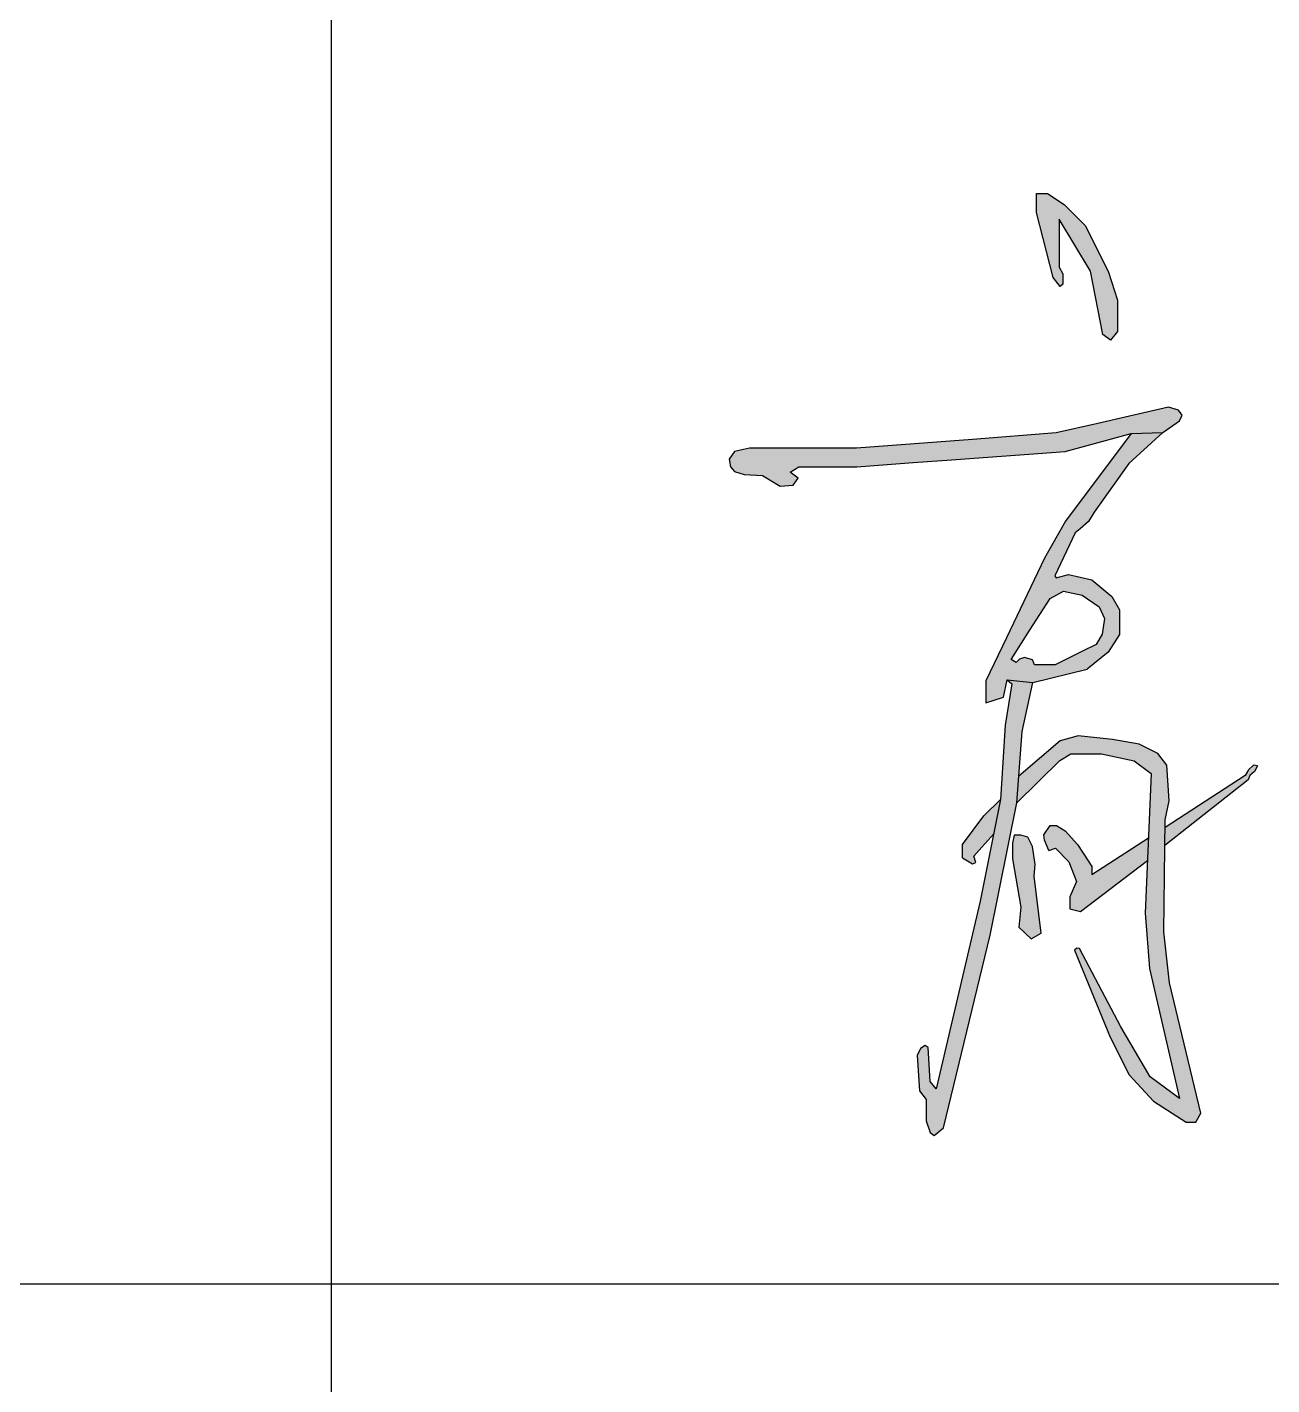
# Model space of a CAD drawing. Extents: x 1162612 to 1711260, y -157368 to 197905.
# Drawn here: x 1660913 to 1661856, y 130416 to 131445 of the extents above; entities that cross this region are included whole.
import ezdxf

# ---------------------------------------------------------------- set-up
doc = ezdxf.new("R2010")
doc.units = 0
doc.header["$LTSCALE"] = 1000
doc.header["$MEASUREMENT"] = 0
doc.layers.get('0').update_dxf_attribs({"linetype": 'CONTINUOUS'})
doc.layers.add('PUB_TITLE', color=4, linetype='CONTINUOUS')

msp = doc.modelspace()

# ---------------------------------------------------------------- hatches: boundary and pattern name
h = msp.add_hatch(color=256)
h.paths.add_polyline_path([(1661698.3, 131310.4), (1661685.7, 131318.7), (1661677.2, 131318.7), (1661677.2, 131304.4), (1661690, 131255.3), (1661695.1, 131248.3), (1661697.2, 131250.1), (1661697.2, 131252.9), (1661697.2, 131258), (1661694.5, 131262.9), (1661694.5, 131273.3), (1661694.5, 131299.3), (1661718.2, 131260), (1661727.5, 131212.1), (1661733.3, 131207.6), (1661738.7, 131214.3), (1661738.7, 131238), (1661731.8, 131259.1), (1661714.3, 131294.2)])
h.paths.add_polyline_path([(1661749, 131136.9), (1661772.9, 131137.8), (1661785.6, 131146.7), (1661787.6, 131151), (1661784.9, 131154.7), (1661777.3, 131156.9), (1661747.6, 131150.1), (1661723.7, 131144.7), (1661692.2, 131137.5), (1661628.9, 131132.6), (1661541, 131125.8), (1661460, 131125.8), (1661448.7, 131123.4), (1661444.5, 131117.7), (1661445.5, 131111.9), (1661448.6, 131108.2), (1661455.8, 131105.9), (1661469.7, 131105.2), (1661483.2, 131097.1), (1661492.9, 131097.8), (1661496.7, 131103.1), (1661490.8, 131107.8), (1661497.2, 131111.9), (1661541.2, 131111.9), (1661584, 131115), (1661612.9, 131117), (1661699.1, 131123.3)])
h.paths.add_polyline_path([(1661706.6, 131061.7), (1661710.4, 131064.9), (1661716.7, 131070.3), (1661720.9, 131077.5), (1661747.3, 131114.4), (1661772.9, 131137.8), (1661749, 131136.9), (1661699.3, 131070.6), (1661683.3, 131042.6), (1661654.6, 130982.2), (1661639, 130949.6), (1661639, 130933.1), (1661652.4, 130937.2), (1661655.2, 130950.5), (1661674.6, 130948.3), (1661715.6, 130958.4), (1661731.5, 130971.4), (1661740.2, 130984.9), (1661740.2, 131003.5), (1661734.4, 131013.6), (1661719.1, 131026.3), (1661701.6, 131030.2), (1661692.3, 131027.6), (1661691.1, 131029.2)])
h.paths.add_polyline_path([(1661697.7, 131017.7), (1661711.9, 131014.6), (1661724.7, 131005.7), (1661728.8, 130997), (1661727.1, 130985.1), (1661722.4, 130977.2), (1661712.2, 130972.1), (1661701.5, 130966.8), (1661691.4, 130961.7), (1661675.8, 130961.7), (1661674.3, 130965.5), (1661668.1, 130967.3), (1661664.4, 130966), (1661661.8, 130963.6), (1661658.1, 130965.9), (1661672.1, 130987.7), (1661687.6, 131012)], flags=16)
h.paths.add_polyline_path([(1661666.5, 130911.3), (1661674.6, 130948.3), (1661655.2, 130950.5), (1661658.6, 130947.3), (1661653.5, 130916.1), (1661650.1, 130859.8), (1661634.6, 130782.7), (1661601.3, 130640.6), (1661596.8, 130646.1), (1661595.3, 130671.9), (1661592.9, 130673.5), (1661589.5, 130671.1), (1661586.9, 130665.9), (1661588.7, 130639.2), (1661593.7, 130632.6), (1661593.7, 130616.3), (1661596.7, 130607.6), (1661599.9, 130605.4), (1661606.8, 130611), (1661642.2, 130757), (1661662.5, 130857.4)])
h.paths.add_polyline_path([(1661755, 130901.6), (1661734.9, 130905.3), (1661708.8, 130908), (1661695.1, 130904.3), (1661664, 130877.6), (1661662.5, 130857.4), (1661695, 130889.4), (1661703.2, 130894.3), (1661726.5, 130894.3), (1661751.3, 130889), (1661764.2, 130879.6), (1661759.5, 130773.8), (1661762.8, 130731.7), (1661785.7, 130633.4), (1661763.4, 130649.7), (1661741.1, 130687.6), (1661709.8, 130747), (1661707.8, 130747.2), (1661706.1, 130745.6), (1661733, 130679.8), (1661747.5, 130651.3), (1661765.9, 130631.4), (1661790.7, 130615.3), (1661797.9, 130615.3), (1661801.7, 130622.3), (1661778, 130720.9), (1661773.7, 130759.5), (1661774.8, 130844.4), (1661777.8, 130858.9), (1661775.9, 130885.7), (1661769.1, 130894.7)])
h.paths.add_polyline_path([(1661650.1, 130859.8), (1661637.5, 130847.4), (1661621.3, 130825.6), (1661621.3, 130815.6), (1661628.7, 130811), (1661631.4, 130812.2), (1661629.9, 130817), (1661635.9, 130823.8), (1661644.9, 130833.9)], flags=17)
h.paths.add_polyline_path([(1661761.3, 130813.6), (1661762, 130830.7), (1661719.1, 130802.9), (1661719.1, 130809.1), (1661716.3, 130813.4), (1661708.3, 130825.8), (1661698.9, 130836.1), (1661692.5, 130840), (1661687.6, 130840), (1661682.9, 130833), (1661683.4, 130828.9), (1661686.6, 130821.2), (1661691.7, 130822.9), (1661701.9, 130812.6), (1661707.5, 130797.7), (1661702.5, 130786.1), (1661702.5, 130777.1), (1661710.6, 130774.9)], flags=17)
h.paths.add_polyline_path([(1661675.5, 130801.8), (1661676.2, 130810.6), (1661674.2, 130824.1), (1661670.8, 130831.4), (1661665.4, 130832.9), (1661660.3, 130832.9), (1661659.2, 130826.7), (1661659.2, 130814.9), (1661665.4, 130778.2), (1661664, 130763), (1661673.2, 130754.2), (1661680.9, 130758.5)])
h.paths.add_polyline_path([(1661837.7, 130874.6), (1661838.8, 130878), (1661842.3, 130881.1), (1661844.7, 130885.3), (1661841.5, 130885.7), (1661837.8, 130882.3), (1661835.2, 130878), (1661774.7, 130838.5), (1661774.6, 130824.9)])
for color, points in [(250, [(1661698.3, 131310.4), (1661685.7, 131318.7), (1661677.2, 131318.7), (1661677.2, 131304.4), (1661690, 131255.3), (1661695.1, 131248.3), (1661697.2, 131250.1), (1661697.2, 131252.9), (1661697.2, 131258), (1661694.5, 131262.9), (1661694.5, 131273.3), (1661694.5, 131299.3), (1661718.2, 131260), (1661727.5, 131212.1), (1661733.3, 131207.6), (1661738.7, 131214.3), (1661738.7, 131238), (1661731.8, 131259.1), (1661714.3, 131294.2)]), (256, [(1661444.5, 131117.7), (1661445.5, 131111.9), (1661448.6, 131108.2), (1661455.8, 131105.9), (1661469.7, 131105.2), (1661483.2, 131097.1), (1661492.9, 131097.8), (1661496.7, 131103.1), (1661490.8, 131107.8), (1661497.2, 131111.9), (1661541.2, 131111.9), (1661584, 131115), (1661612.9, 131117), (1661699.1, 131123.3), (1661749, 131136.9), (1661772.9, 131137.8), (1661785.6, 131146.7), (1661787.6, 131151), (1661784.9, 131154.7), (1661777.3, 131156.9), (1661747.6, 131150.1), (1661723.7, 131144.7), (1661692.2, 131137.5), (1661628.9, 131132.6), (1661541, 131125.8), (1661460, 131125.8), (1661448.7, 131123.4)]), (256, [(1661774.7, 130838.5), (1661774.6, 130824.9), (1661837.7, 130874.6), (1661838.8, 130878), (1661842.3, 130881.1), (1661844.7, 130885.3), (1661841.5, 130885.7), (1661837.8, 130882.3), (1661835.2, 130878)])]:
    msp.add_hatch(color=color).paths.add_polyline_path(points)
h = msp.add_hatch(color=250)
h.paths.add_polyline_path([(1661612.9, 131117), (1661699.1, 131123.3), (1661749, 131136.9), (1661772.9, 131137.8), (1661785.6, 131146.7), (1661787.6, 131151), (1661784.9, 131154.7), (1661777.3, 131156.9), (1661747.6, 131150.1), (1661723.7, 131144.7), (1661692.2, 131137.5), (1661628.9, 131132.6), (1661541, 131125.8), (1661460, 131125.8), (1661448.7, 131123.4), (1661444.5, 131117.7), (1661445.5, 131111.9), (1661448.6, 131108.2), (1661455.8, 131105.9), (1661469.7, 131105.2), (1661483.2, 131097.1), (1661492.9, 131097.8), (1661496.7, 131103.1), (1661490.8, 131107.8), (1661497.2, 131111.9), (1661541.2, 131111.9), (1661584, 131115)])
h.paths.add_polyline_path([(1661747.3, 131114.4), (1661772.9, 131137.8), (1661749, 131136.9), (1661699.3, 131070.6), (1661683.3, 131042.6), (1661654.6, 130982.2), (1661639, 130949.6), (1661639, 130933.1), (1661652.4, 130937.2), (1661655.2, 130950.5), (1661674.6, 130948.3), (1661715.6, 130958.4), (1661731.5, 130971.4), (1661740.2, 130984.9), (1661740.2, 131003.5), (1661734.4, 131013.6), (1661719.1, 131026.3), (1661701.6, 131030.2), (1661692.3, 131027.6), (1661691.1, 131029.2), (1661706.6, 131061.7), (1661710.4, 131064.9), (1661716.7, 131070.3), (1661720.9, 131077.5)])
h.paths.add_polyline_path([(1661711.9, 131014.6), (1661724.7, 131005.7), (1661728.8, 130997), (1661727.1, 130985.1), (1661722.4, 130977.2), (1661712.2, 130972.1), (1661701.5, 130966.8), (1661691.4, 130961.7), (1661675.8, 130961.7), (1661674.3, 130965.5), (1661668.1, 130967.3), (1661664.4, 130966), (1661661.8, 130963.6), (1661658.1, 130965.9), (1661672.1, 130987.7), (1661687.6, 131012), (1661697.7, 131017.7)], flags=16)
h.paths.add_polyline_path([(1661674.6, 130948.3), (1661655.2, 130950.5), (1661658.6, 130947.3), (1661653.5, 130916.1), (1661650.1, 130859.8), (1661634.6, 130782.7), (1661601.3, 130640.6), (1661596.8, 130646.1), (1661595.3, 130671.9), (1661592.9, 130673.5), (1661589.5, 130671.1), (1661586.9, 130665.9), (1661588.7, 130639.2), (1661593.7, 130632.6), (1661593.7, 130616.3), (1661596.7, 130607.6), (1661599.9, 130605.4), (1661606.8, 130611), (1661642.2, 130757), (1661662.5, 130857.4), (1661666.5, 130911.3)])
h.paths.add_polyline_path([(1661650.1, 130859.8), (1661637.5, 130847.4), (1661621.3, 130825.6), (1661621.3, 130815.6), (1661628.7, 130811), (1661631.4, 130812.2), (1661629.9, 130817), (1661635.9, 130823.8), (1661644.9, 130833.9)], flags=17)
h.paths.add_polyline_path([(1661755, 130901.6), (1661734.9, 130905.3), (1661708.8, 130908), (1661695.1, 130904.3), (1661664, 130877.6), (1661662.5, 130857.4), (1661695, 130889.4), (1661703.2, 130894.3), (1661726.5, 130894.3), (1661751.3, 130889), (1661764.2, 130879.6), (1661759.5, 130773.8), (1661762.8, 130731.7), (1661785.7, 130633.4), (1661763.4, 130649.7), (1661741.1, 130687.6), (1661709.8, 130747), (1661707.8, 130747.2), (1661706.1, 130745.6), (1661733, 130679.8), (1661747.5, 130651.3), (1661765.9, 130631.4), (1661790.7, 130615.3), (1661797.9, 130615.3), (1661801.7, 130622.3), (1661778, 130720.9), (1661773.7, 130759.5), (1661774.8, 130844.4), (1661777.8, 130858.9), (1661775.9, 130885.7), (1661769.1, 130894.7)])
h.paths.add_polyline_path([(1661716.3, 130813.4), (1661708.3, 130825.8), (1661698.9, 130836.1), (1661692.5, 130840), (1661687.6, 130840), (1661682.9, 130833), (1661683.4, 130828.9), (1661686.6, 130821.2), (1661691.7, 130822.9), (1661701.9, 130812.6), (1661707.5, 130797.7), (1661702.5, 130786.1), (1661702.5, 130777.1), (1661710.6, 130774.9), (1661761.3, 130813.6), (1661762, 130830.7), (1661719.1, 130802.9), (1661719.1, 130809.1)], flags=17)
h.paths.add_polyline_path([(1661837.7, 130874.6), (1661838.8, 130878), (1661842.3, 130881.1), (1661844.7, 130885.3), (1661841.5, 130885.7), (1661837.8, 130882.3), (1661835.2, 130878), (1661774.7, 130838.5), (1661774.6, 130824.9)])
h.paths.add_polyline_path([(1661676.2, 130810.6), (1661674.2, 130824.1), (1661670.8, 130831.4), (1661665.4, 130832.9), (1661660.3, 130832.9), (1661659.2, 130826.7), (1661659.2, 130814.9), (1661665.4, 130778.2), (1661664, 130763), (1661673.2, 130754.2), (1661680.9, 130758.5), (1661675.5, 130801.8)])
h = msp.add_hatch(color=256)
h.paths.add_polyline_path([(1661691.1, 131029.2), (1661706.6, 131061.7), (1661710.4, 131064.9), (1661716.7, 131070.3), (1661720.9, 131077.5), (1661747.3, 131114.4), (1661772.9, 131137.8), (1661749, 131136.9), (1661699.3, 131070.6), (1661683.3, 131042.6), (1661654.6, 130982.2), (1661639, 130949.6), (1661639, 130933.1), (1661652.4, 130937.2), (1661655.2, 130950.5), (1661674.6, 130948.3), (1661715.6, 130958.4), (1661731.5, 130971.4), (1661740.2, 130984.9), (1661740.2, 131003.5), (1661734.4, 131013.6), (1661719.1, 131026.3), (1661701.6, 131030.2), (1661692.3, 131027.6)])
h.paths.add_polyline_path([(1661697.7, 131017.7), (1661711.9, 131014.6), (1661724.7, 131005.7), (1661728.8, 130997), (1661727.1, 130985.1), (1661722.4, 130977.2), (1661712.2, 130972.1), (1661701.5, 130966.8), (1661691.4, 130961.7), (1661675.8, 130961.7), (1661674.3, 130965.5), (1661668.1, 130967.3), (1661664.4, 130966), (1661661.8, 130963.6), (1661658.1, 130965.9), (1661672.1, 130987.7), (1661687.6, 131012)], flags=16)
h.paths.add_polyline_path([(1661674.6, 130948.3), (1661655.2, 130950.5), (1661658.6, 130947.3), (1661653.5, 130916.1), (1661650.1, 130859.8), (1661634.6, 130782.7), (1661601.3, 130640.6), (1661596.8, 130646.1), (1661595.3, 130671.9), (1661592.9, 130673.5), (1661589.5, 130671.1), (1661586.9, 130665.9), (1661588.7, 130639.2), (1661593.7, 130632.6), (1661593.7, 130616.3), (1661596.7, 130607.6), (1661599.9, 130605.4), (1661606.8, 130611), (1661642.2, 130757), (1661662.5, 130857.4), (1661666.5, 130911.3)])
h.paths.add_polyline_path([(1661695, 130889.4), (1661703.2, 130894.3), (1661726.5, 130894.3), (1661751.3, 130889), (1661764.2, 130879.6), (1661759.5, 130773.8), (1661762.8, 130731.7), (1661785.7, 130633.4), (1661763.4, 130649.7), (1661741.1, 130687.6), (1661709.8, 130747), (1661707.8, 130747.2), (1661706.1, 130745.6), (1661733, 130679.8), (1661747.5, 130651.3), (1661765.9, 130631.4), (1661790.7, 130615.3), (1661797.9, 130615.3), (1661801.7, 130622.3), (1661778, 130720.9), (1661773.7, 130759.5), (1661774.8, 130844.4), (1661777.8, 130858.9), (1661775.9, 130885.7), (1661769.1, 130894.7), (1661755, 130901.6), (1661734.9, 130905.3), (1661708.8, 130908), (1661695.1, 130904.3), (1661664, 130877.6), (1661662.5, 130857.4)])
h.paths.add_polyline_path([(1661650.1, 130859.8), (1661637.5, 130847.4), (1661621.3, 130825.6), (1661621.3, 130815.6), (1661628.7, 130811), (1661631.4, 130812.2), (1661629.9, 130817), (1661635.9, 130823.8), (1661644.9, 130833.9)], flags=17)
h.paths.add_polyline_path([(1661675.5, 130801.8), (1661676.2, 130810.6), (1661674.2, 130824.1), (1661670.8, 130831.4), (1661665.4, 130832.9), (1661660.3, 130832.9), (1661659.2, 130826.7), (1661659.2, 130814.9), (1661665.4, 130778.2), (1661664, 130763), (1661673.2, 130754.2), (1661680.9, 130758.5)])
h.paths.add_polyline_path([(1661761.3, 130813.6), (1661762, 130830.7), (1661719.1, 130802.9), (1661719.1, 130809.1), (1661716.3, 130813.4), (1661708.3, 130825.8), (1661698.9, 130836.1), (1661692.5, 130840), (1661687.6, 130840), (1661682.9, 130833), (1661683.4, 130828.9), (1661686.6, 130821.2), (1661691.7, 130822.9), (1661701.9, 130812.6), (1661707.5, 130797.7), (1661702.5, 130786.1), (1661702.5, 130777.1), (1661710.6, 130774.9)], flags=17)

# ---------------------------------------------------------------- linework, layer by layer
for p, q in [((1661677.2, 131304.4), (1661677.2, 131318.7)), ((1661677.2, 131318.7), (1661685.7, 131318.7)), ((1661685.7, 131318.7), (1661698.3, 131310.4)), ((1661698.3, 131310.4), (1661714.3, 131294.2)), ((1661690, 131255.3), (1661677.2, 131304.4)), ((1661718.2, 131260), (1661694.5, 131299.3)), ((1661694.5, 131299.3), (1661694.5, 131273.3)), ((1661714.3, 131294.2), (1661731.8, 131259.1)), ((1661694.5, 131273.3), (1661694.5, 131262.9)), ((1661694.5, 131262.9), (1661697.2, 131258)), ((1661727.5, 131212.1), (1661718.2, 131260)), ((1661731.8, 131259.1), (1661738.7, 131238)), ((1661695.1, 131248.3), (1661690, 131255.3)), ((1661697.2, 131250.1), (1661695.1, 131248.3)), ((1661697.2, 131258), (1661697.2, 131252.9)), ((1661697.2, 131252.9), (1661697.2, 131250.1)), ((1661738.7, 131238), (1661738.7, 131214.3)), ((1661733.3, 131207.6), (1661727.5, 131212.1)), ((1661738.7, 131214.3), (1661733.3, 131207.6)), ((1661777.3, 131156.9), (1661747.6, 131150.1)), ((1661784.9, 131154.7), (1661777.3, 131156.9)), ((1661747.6, 131150.1), (1661723.7, 131144.7)), ((1661772.9, 131137.8), (1661785.6, 131146.7)), ((1661787.6, 131151), (1661784.9, 131154.7)), ((1661785.6, 131146.7), (1661787.6, 131151)), ((1661692.2, 131137.5), (1661628.9, 131132.6)), ((1661723.7, 131144.7), (1661692.2, 131137.5)), ((1661699.1, 131123.3), (1661749, 131136.9)), ((1661749, 131136.9), (1661699.3, 131070.6)), ((1661772.9, 131137.8), (1661747.3, 131114.4)), ((1661749, 131136.9), (1661772.9, 131137.8)), ((1661460, 131125.8), (1661448.7, 131123.4)), ((1661541, 131125.8), (1661460, 131125.8)), ((1661628.9, 131132.6), (1661541, 131125.8)), ((1661448.7, 131123.4), (1661444.5, 131117.7)), ((1661444.5, 131117.7), (1661445.5, 131111.9)), ((1661541.2, 131111.9), (1661584, 131115)), ((1661584, 131115), (1661612.9, 131117)), ((1661612.9, 131117), (1661699.1, 131123.3)), ((1661445.5, 131111.9), (1661448.6, 131108.2)), ((1661448.6, 131108.2), (1661455.8, 131105.9)), ((1661455.8, 131105.9), (1661469.7, 131105.2)), ((1661469.7, 131105.2), (1661483.2, 131097.1)), ((1661490.8, 131107.8), (1661497.2, 131111.9)), ((1661496.7, 131103.1), (1661490.8, 131107.8)), ((1661497.2, 131111.9), (1661541.2, 131111.9)), ((1661747.3, 131114.4), (1661720.9, 131077.5)), ((1661483.2, 131097.1), (1661492.9, 131097.8)), ((1661492.9, 131097.8), (1661496.7, 131103.1)), ((1661720.9, 131077.5), (1661716.7, 131070.3)), ((1661699.3, 131070.6), (1661683.3, 131042.6)), ((1661710.4, 131064.9), (1661706.6, 131061.7)), ((1661716.7, 131070.3), (1661710.4, 131064.9)), ((1661706.6, 131061.7), (1661691.1, 131029.2)), ((1661683.3, 131042.6), (1661654.6, 130982.2)), ((1661691.1, 131029.2), (1661692.3, 131027.6)), ((1661692.3, 131027.6), (1661701.6, 131030.2)), ((1661701.6, 131030.2), (1661719.1, 131026.3)), ((1661719.1, 131026.3), (1661734.4, 131013.6)), ((1661672.1, 130987.7), (1661687.6, 131012)), ((1661687.6, 131012), (1661697.7, 131017.7)), ((1661697.7, 131017.7), (1661711.9, 131014.6)), ((1661711.9, 131014.6), (1661724.7, 131005.7)), ((1661734.4, 131013.6), (1661740.2, 131003.5)), ((1661724.7, 131005.7), (1661728.8, 130997)), ((1661740.2, 131003.5), (1661740.2, 130984.9)), ((1661728.8, 130997), (1661727.1, 130985.1)), ((1661654.6, 130982.2), (1661639, 130949.6)), ((1661658.1, 130965.9), (1661672.1, 130987.7)), ((1661727.1, 130985.1), (1661722.4, 130977.2)), ((1661740.2, 130984.9), (1661731.5, 130971.4)), ((1661712.2, 130972.1), (1661701.5, 130966.8)), ((1661722.4, 130977.2), (1661712.2, 130972.1)), ((1661731.5, 130971.4), (1661715.6, 130958.4)), ((1661661.8, 130963.6), (1661658.1, 130965.9)), ((1661664.4, 130966), (1661661.8, 130963.6)), ((1661668.1, 130967.3), (1661664.4, 130966)), ((1661674.3, 130965.5), (1661668.1, 130967.3)), ((1661675.8, 130961.7), (1661674.3, 130965.5)), ((1661691.4, 130961.7), (1661675.8, 130961.7)), ((1661701.5, 130966.8), (1661691.4, 130961.7)), ((1661652.4, 130937.2), (1661655.2, 130950.5)), ((1661655.2, 130950.5), (1661674.6, 130948.3)), ((1661655.2, 130950.5), (1661658.6, 130947.3)), ((1661674.6, 130948.3), (1661715.6, 130958.4)), ((1661639, 130949.6), (1661639, 130933.1)), ((1661658.6, 130947.3), (1661653.5, 130916.1)), ((1661666.5, 130911.3), (1661674.6, 130948.3)), ((1661639, 130933.1), (1661652.4, 130937.2)), ((1661653.5, 130916.1), (1661650.1, 130859.8)), ((1661662.5, 130857.4), (1661666.5, 130911.3)), ((1661695.1, 130904.3), (1661664, 130877.6)), ((1661708.8, 130908), (1661695.1, 130904.3)), ((1661734.9, 130905.3), (1661708.8, 130908)), ((1661755, 130901.6), (1661734.9, 130905.3)), ((1661769.1, 130894.7), (1661755, 130901.6)), ((1661662.5, 130857.4), (1661695, 130889.4)), ((1661695, 130889.4), (1661703.2, 130894.3)), ((1661703.2, 130894.3), (1661726.5, 130894.3)), ((1661726.5, 130894.3), (1661751.3, 130889)), ((1661751.3, 130889), (1661764.2, 130879.6)), ((1661775.9, 130885.7), (1661769.1, 130894.7)), ((1661764.2, 130879.6), (1661759.5, 130773.8)), ((1661777.8, 130858.9), (1661775.9, 130885.7)), ((1661837.8, 130882.3), (1661835.2, 130878)), ((1661841.5, 130885.7), (1661837.8, 130882.3)), ((1661842.3, 130881.1), (1661838.8, 130878)), ((1661844.7, 130885.3), (1661841.5, 130885.7)), ((1661844.7, 130885.3), (1661842.3, 130881.1)), ((1661837.7, 130874.6), (1661774.6, 130824.9)), ((1661835.2, 130878), (1661774.7, 130838.5)), ((1661838.8, 130878), (1661837.7, 130874.6)), ((1661650.1, 130859.8), (1661634.6, 130782.7)), ((1661637.5, 130847.4), (1661650.1, 130859.8)), ((1661774.8, 130844.4), (1661777.8, 130858.9)), ((1661642.2, 130757), (1661662.5, 130857.4)), ((1661621.3, 130825.6), (1661637.5, 130847.4)), ((1661682.9, 130833), (1661687.6, 130840)), ((1661687.6, 130840), (1661692.5, 130840)), ((1661692.5, 130840), (1661698.9, 130836.1)), ((1661773.7, 130759.5), (1661774.8, 130844.4)), ((1661635.9, 130823.8), (1661644.9, 130833.9)), ((1661660.3, 130832.9), (1661659.2, 130826.7)), ((1661665.4, 130832.9), (1661660.3, 130832.9)), ((1661670.8, 130831.4), (1661665.4, 130832.9)), ((1661674.2, 130824.1), (1661670.8, 130831.4)), ((1661683.4, 130828.9), (1661682.9, 130833)), ((1661686.6, 130821.2), (1661683.4, 130828.9)), ((1661698.9, 130836.1), (1661708.3, 130825.8)), ((1661719.1, 130802.9), (1661762, 130830.7)), ((1661621.3, 130815.6), (1661621.3, 130825.6)), ((1661629.9, 130817), (1661635.9, 130823.8)), ((1661631.4, 130812.2), (1661629.9, 130817)), ((1661659.2, 130826.7), (1661659.2, 130814.9)), ((1661676.2, 130810.6), (1661674.2, 130824.1)), ((1661686.6, 130821.2), (1661691.7, 130822.9)), ((1661691.7, 130822.9), (1661701.9, 130812.6)), ((1661708.3, 130825.8), (1661716.3, 130813.4)), ((1661621.3, 130815.6), (1661628.7, 130811)), ((1661628.7, 130811), (1661631.4, 130812.2)), ((1661659.2, 130814.9), (1661665.4, 130778.2)), ((1661675.5, 130801.8), (1661676.2, 130810.6)), ((1661701.9, 130812.6), (1661707.5, 130797.7)), ((1661710.6, 130774.9), (1661761.3, 130813.6)), ((1661716.3, 130813.4), (1661719.1, 130809.1)), ((1661719.1, 130809.1), (1661719.1, 130802.9)), ((1661680.9, 130758.5), (1661675.5, 130801.8)), ((1661707.5, 130797.7), (1661702.5, 130786.1)), ((1661702.5, 130786.1), (1661702.5, 130777.1)), ((1661634.6, 130782.7), (1661601.3, 130640.6)), ((1661665.4, 130778.2), (1661664, 130763)), ((1661702.5, 130777.1), (1661710.6, 130774.9)), ((1661759.5, 130773.8), (1661762.8, 130731.7)), ((1661606.8, 130611), (1661642.2, 130757)), ((1661664, 130763), (1661673.2, 130754.2)), ((1661673.2, 130754.2), (1661680.9, 130758.5)), ((1661778, 130720.9), (1661773.7, 130759.5)), ((1661707.8, 130747.2), (1661706.1, 130745.6)), ((1661706.1, 130745.6), (1661733, 130679.8)), ((1661709.8, 130747), (1661707.8, 130747.2)), ((1661741.1, 130687.6), (1661709.8, 130747)), ((1661762.8, 130731.7), (1661785.7, 130633.4)), ((1661801.7, 130622.3), (1661778, 130720.9)), ((1661763.4, 130649.7), (1661741.1, 130687.6)), ((1661592.9, 130673.5), (1661589.5, 130671.1)), ((1661595.3, 130671.9), (1661592.9, 130673.5)), ((1661733, 130679.8), (1661747.5, 130651.3)), ((1661589.5, 130671.1), (1661586.9, 130665.9)), ((1661586.9, 130665.9), (1661588.7, 130639.2)), ((1661596.8, 130646.1), (1661595.3, 130671.9)), ((1661601.3, 130640.6), (1661596.8, 130646.1)), ((1661747.5, 130651.3), (1661765.9, 130631.4)), ((1661785.7, 130633.4), (1661763.4, 130649.7)), ((1661588.7, 130639.2), (1661593.7, 130632.6)), ((1661593.7, 130632.6), (1661593.7, 130616.3)), ((1661765.9, 130631.4), (1661790.7, 130615.3)), ((1661797.9, 130615.3), (1661801.7, 130622.3)), ((1661593.7, 130616.3), (1661596.7, 130607.6)), ((1661599.9, 130605.4), (1661606.8, 130611)), ((1661790.7, 130615.3), (1661797.9, 130615.3)), ((1661596.7, 130607.6), (1661599.9, 130605.4))]:
    msp.add_line(p, q)
at = {"layer": 'PUB_TITLE', "color": 4}
for p, q in [((1661143.3, 126493), (1661143.3, 133493)), ((1657443.3, 130493), (1662943.3, 130493))]:
    msp.add_line(p, q, dxfattribs=at)

doc.saveas('drawing.dxf')
